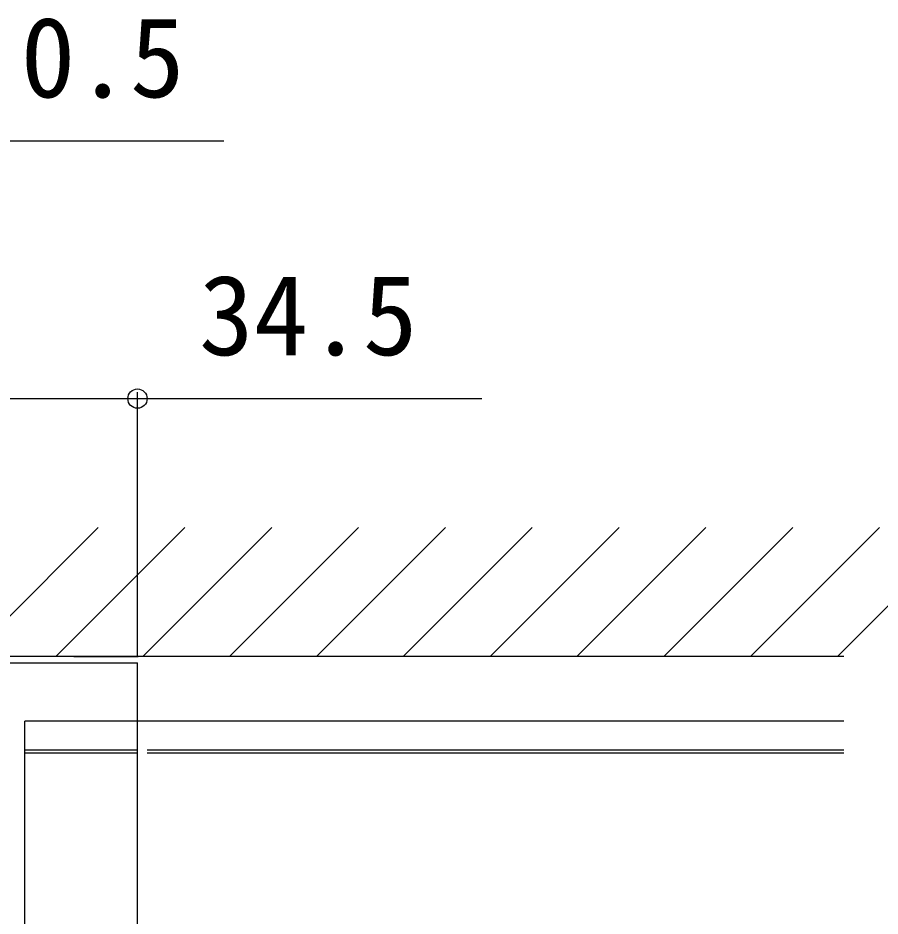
# Model space of a CAD drawing. Units: millimetres, scale not verified. Extents: x -875 to 875, y -1300 to 1294.
# Drawn here: x -603.5 to -469.8, y 869.9 to 1009.2 of the extents above; entities that cross this region are included whole.
import ezdxf
from ezdxf.enums import TextEntityAlignment as Align

# ---------------------------------------------------------------- set-up
doc = ezdxf.new("R2010")
doc.units = ezdxf.units.MM
doc.header["$LTSCALE"] = 8
for name, color, linetype in [('0-5_YKK_12', 2, 'Continuous'), ('0-6_YKK_13', 4, 'Continuous'), ('0-7_YKK_D', 6, 'Continuous'), ('0-9_YSS_K', 3, 'Continuous')]:
    doc.layers.add(name, color=color, linetype=linetype)
doc.styles.add('ＭＳ ゴシック', font='')
doc.styles.get('ＭＳ ゴシック').set_extended_font_data('MS Gothic')

msp = doc.modelspace()

# ---------------------------------------------------------------- linework, layer by layer
at = {"layer": '0-5_YKK_12'}
for p, q in [((-475.439, 910.199), (-626.274, 910.199)), ((-619.5, 909.2), (-585, 909.2)), ((-585, 729.327), (-585, 909.2))]:
    msp.add_line(p, q, dxfattribs=at)
at = {"layer": '0-6_YKK_13'}
for p, q in [((-602.5, 729.327), (-602.5, 900.199)), ((-475.439, 900.199), (-602.5, 900.199)), ((-585, 895.699), (-602.5, 895.699)), ((-475.439, 895.699), (-583.501, 895.699)), ((-585, 895.199), (-602.5, 895.199)), ((-475.439, 895.199), (-583.501, 895.199))]:
    msp.add_line(p, q, dxfattribs=at)
at = {"layer": '0-7_YKK_D'}
msp.add_line((-585, 910.2), (-585, 951.2), dxfattribs=at)
for points in [[(-619.75, 950.2), (-605.25, 990.2), (-571.625, 990.2)], [(-619.5, 950.2), (-585, 950.2), (-531.603, 950.2)]]:
    msp.add_lwpolyline(points, dxfattribs=at)
msp.add_circle((-585, 950.2), 1.5, dxfattribs=at)
at = {"layer": '0-9_YSS_K'}
for p, q in [((-611.116, 910.2), (-591.116, 930.2)), ((-597.646, 910.2), (-577.646, 930.2)), ((-584.176, 910.2), (-564.175, 930.2)), ((-570.705, 910.2), (-550.705, 930.2)), ((-557.235, 910.2), (-537.235, 930.2)), ((-543.765, 910.2), (-523.764, 930.2)), ((-530.294, 910.2), (-510.294, 930.2)), ((-516.824, 910.2), (-496.824, 930.2)), ((-503.353, 910.2), (-483.353, 930.2)), ((-489.883, 910.2), (-469.883, 930.2)), ((-476.413, 910.2), (-456.412, 930.2)), ((-475.439, 910.2), (-792.701, 910.2)), ((-594.901, 910.2), (-584.901, 910.2))]:
    msp.add_line(p, q, dxfattribs=at)

# ---------------------------------------------------------------- texts
at = {"layer": '0-7_YKK_D', "style": 'ＭＳ ゴシック'}
for s, p in [('0.5', (-603.119, 993.2)), ('34.5', (-575.461, 953.2))]:
    msp.add_text(s, height=12.46, dxfattribs=at).set_placement(p, align=Align.BOTTOM_LEFT)

doc.saveas('drawing.dxf')
